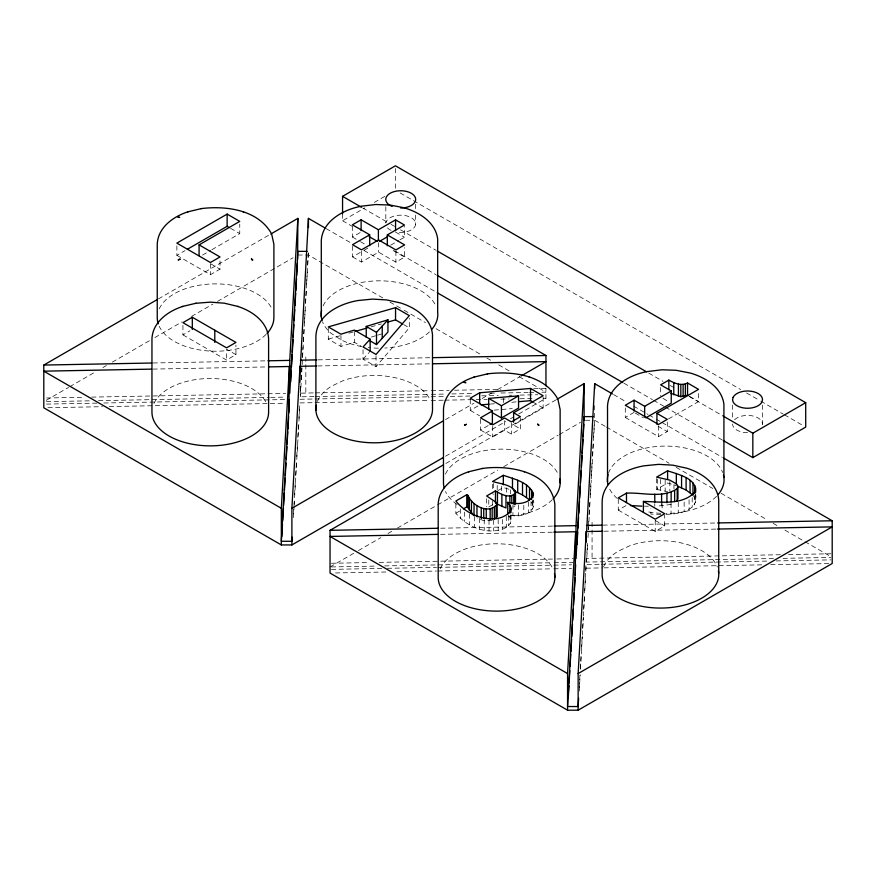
<?xml version="1.0" encoding="UTF-8"?>
<svg xmlns="http://www.w3.org/2000/svg" width="876" height="876" viewBox="0 0 876 876"><rect width="100%" height="100%" fill="white"/><g stroke="black" fill="none" stroke-linecap="round" stroke-linejoin="round"><path stroke-width="0.66" stroke-dasharray="4.38 3.29" d="M293.46 513.96L293.92 505.77M293.997 504.412L294.161 501.674M294.544 494.852L295.321 481.198M295.639 475.734L296.34 463.448M296.723 456.615L297.511 442.96M297.818 437.496L298.519 425.21M298.913 418.389L299.691 404.734M300.742 386.338L300.348 393.16L313.991 392.897M301.125 379.527L301.826 367.252M302.373 357.704L302.997 346.797M303.304 341.344L304.005 329.069M304.388 322.259L305.166 308.626M305.483 303.162L306.261 289.529M306.567 284.076L307.268 271.801M307.662 264.99L308.44 251.357L302.056 366.825M293.46 517.628L294.084 506.7M294.161 505.342L299.844 405.665M313.991 396.565L300.348 396.817L301.979 368.183M579.233 687.419L579.934 675.122M580.317 668.3L581.018 656.014M581.412 649.182L582.19 635.527M582.573 628.705L583.197 617.777M583.668 609.587L584.369 597.301M584.763 590.468L585.54 576.813M585.847 571.36L586.241 564.527L599.907 564.264M586.898 552.964L587.446 543.416M588.223 529.783L588.376 527.056M588.453 525.688L588.683 521.603M589.077 514.781L589.855 501.149M590.249 494.327L590.862 483.421M591.333 475.241L592.11 461.608M592.417 456.155L593.118 443.88M593.512 437.069L594.289 423.426M579.233 691.076L580.164 674.695M580.47 669.231L582.343 636.458M582.42 635.1L583.438 617.35M583.515 615.981L586.241 557.935M773.53 558.527L586.591 562.074L587.676 542.989M587.982 537.535L588.376 530.714M588.453 529.356L590.161 499.364M590.249 497.995L591.256 480.267M591.333 478.909L594.673 420.272L594.673 404.745M455.859 503.744L455.859 513.237C465.758 525.458 482.358 533.364 498.181 530.308C504.894 529.761 516.325 522.282 508.146 515.548M665.957 514.289C677.674 514.387 699.004 511.058 695.675 494.765M762.328 424.827L762.503 403.694M510.347 515.044C520.169 518.034 537.119 513.281 533.32 499.966M363.036 349.666L363.036 359.16L376.034 366.661L409.322 327.832L409.322 318.338M363.036 359.16L369.267 352.393M513.73 506.81L514.935 505.912M176.864 245.838L176.864 255.332L185.044 250.613M202.564 255.08L210.7 250.383M211.872 249.704L239.761 233.596L239.761 224.103M158.425 298.891L269.501 234.757M176.864 255.332L210.426 274.714L220.018 269.173L220.018 259.679M342.56 213.974L342.56 220.752L364.887 207.864M374.282 202.433L384.86 196.334M46.165 400.332L68.613 387.367M69.795 386.688L94.608 372.366M102.886 367.591L106.434 365.544M112.336 362.127L150.146 340.293M154.877 337.567L182.055 321.875M191.516 316.422L212.78 304.136M217.511 301.41L293.131 257.741M182.931 325.379L182.931 334.873L189.961 330.81M352.404 226.172L352.404 237.024L361.12 231.998M352.535 246.057L352.535 256.909L362.828 250.963M363.978 250.306L368.544 247.667M352.535 256.909L361.449 262.055L378.607 252.157L395.897 262.132L404.602 257.106L404.602 247.601M390.751 245.138L398.755 240.517M399.894 239.86L404.471 237.221L404.471 226.369M182.931 334.873L226.555 360.058L235.94 354.638L235.94 345.144M445.512 419.615L473.872 403.234M482.15 398.46L491.6 393.006M497.513 389.59L519.961 376.636M470.27 399.555L470.27 410.406L479.654 404.986M480.53 419.155L480.53 430.017L490.012 424.542M445.512 456.243L505.78 421.455M510.511 418.717L512.876 417.359M518.778 413.943L545.956 398.251L545.956 388.002M445.84 463.47L555.745 400.014M480.53 430.017L492.717 437.047L504.576 430.215L511.354 434.124L520.41 428.901L520.41 418.049M543.131 397.091L543.131 407.942L513.621 424.98L520.41 428.901M330.044 566.958L353.674 553.314M358.404 550.588L380.852 537.623M387.948 533.528L392.667 530.801M397.397 528.075L436.39 505.561M437.573 504.872L497.842 470.084M503.744 466.667L558.1 435.284M559.282 434.605L580.558 422.32M455.859 513.237L461.313 510.095M497.94 490.615L503.328 487.505L511.179 489.914M625.289 407.975L625.289 417.469L634.071 412.399M488.83 506.908L494.36 503.722M668.487 418.925L698.555 401.558L698.555 392.065M625.289 417.469L658.511 436.653L667.293 431.583L667.293 422.09M618.27 499.221L618.27 510.084L626.482 505.342M656.628 478.482L656.628 489.345L667.6 483.005L676.338 485.643M618.27 510.084L655.215 531.404L664.698 525.928L664.698 515.077M328.292 328.248L328.292 339.1L340.95 346.414L354.353 342.297L361.131 346.206M371.347 337.074L376.461 335.519M377.731 335.136L381.564 333.964M328.292 339.1L339.932 335.771M348.987 333.187L354.156 331.708M370.975 326.901L381.323 323.945M492.17 520.497L483.727 520.771L476.96 517.825M671.147 504.456L656.135 506.262M490.363 404.077L494.382 403.737M511.792 402.259L517.147 401.81M494.086 410.143L512.274 408.599M153.114 362.982L266.534 360.835M318.087 359.85L429.974 357.726M152.961 369.092L267.585 366.913M317.758 365.96L429.809 363.836M46.538 397.989L84.797 397.255M91.63 397.124L266.534 393.795M267.903 393.773L285.664 393.433M315.36 392.875L429.974 390.696M431.342 390.663L449.081 390.324M454.535 390.225L500.93 389.338M533.681 388.725L545.956 388.484M46.538 401.646L91.63 400.792M98.462 400.66L269.26 397.408M270.629 397.386L285.664 397.102M315.36 396.532L429.974 394.353M431.342 394.331L446.355 394.047M451.808 393.937L473.642 393.521M490.012 393.215L495.477 393.105M500.93 393.006L528.217 392.492M529.586 392.459L533.681 392.382M541.872 392.229L545.956 392.152L518.778 376.461M46.527 404.088L97.017 403.124M103.839 403.004L285.324 399.544M299.997 399.27L313.663 399.007M315.031 398.985L429.809 396.795M431.178 396.773L444.844 396.51M450.308 396.412L470.806 396.018M481.734 395.81L498.137 395.503M509.065 395.295L511.803 395.24M519.994 395.087L537.765 394.748M47.895 407.723L102.47 406.694M109.292 406.563L285.324 403.212M299.997 402.927L313.663 402.675M315.031 402.642L429.809 400.463M431.178 400.441L443.475 400.201M444.844 400.179L470.806 399.686M476.27 399.576L487.198 399.368M500.864 399.117L509.065 398.952M519.994 398.744L535.028 398.46M543.23 398.306L545.956 398.251M440.727 528.217L552.767 526.093M602.962 525.129L716.218 522.983M440.562 534.327L552.46 532.203M604.002 531.217L716.053 529.093M331.402 563.268L369.672 562.545M379.231 562.359L439.358 561.22M440.727 561.188L555.504 559.008M556.873 558.976L573.265 558.669M780.352 554.727L586.591 558.417L586.591 562.074M788.531 554.574L830.831 553.774M331.402 566.936L376.494 566.071M384.695 565.918L436.62 564.932M437.989 564.9L552.767 562.721M554.136 562.699L573.265 562.337M783.078 558.34L830.831 557.432M331.402 569.378L381.892 568.414M387.345 568.305L436.467 567.374M437.836 567.352L552.46 565.173M553.818 565.14L571.557 564.812M601.264 564.243L769.347 561.045M776.18 560.914L830.831 559.874M335.497 572.959L387.345 571.973M396.905 571.787L436.467 571.043M437.836 571.01L552.46 568.831M553.818 568.809L571.557 568.469M586.241 568.195L602.633 567.878M604.002 567.856L762.514 564.834M770.705 564.681L829.462 563.564M297.862 255.015L308.44 255.015L382.889 298.004M585.42 420.272L593.359 420.272M644.495 506.186L648.35 506.24M660.887 514.387L650.879 514.102L650.879 508.682M656.628 489.345L667.512 491.688M400.157 192.961L740.68 389.557M746.593 392.974L759.601 400.474M760.784 401.164L783.253 414.129M784.436 414.808L803.347 425.736M689.751 396.478L698.555 401.558M362.653 207.941L389.853 223.632M391.035 224.322L394.583 226.369M400.496 229.786L435.963 250.262M648.788 373.132L662.979 381.323M670.074 385.418L674.805 388.156M688.985 396.346L723.28 416.144M395.558 232.074L404.471 237.221M663.001 398.416L668.881 401.821M342.56 220.752L352.021 226.216M394.583 250.788L435.963 274.681M623.964 383.217L652.335 399.598M653.518 400.288L664.161 406.431M665.344 407.11L723.28 440.562M393.083 250.448L404.602 257.106M352.404 237.024L359.324 241.02M360.474 241.677L366.234 245.006M326.168 228.614L350.98 242.948M363.978 250.448L436.062 292.069M613.583 394.561L626.581 402.062M633.677 406.157L647.857 414.348M649.039 415.027L654.941 418.432M656.124 419.122L660.854 421.849M662.037 422.528L722.306 457.327M635.242 413.078L643.488 417.841M658.073 426.262L667.293 431.583M389.973 302.089L402.971 309.6M404.154 310.279L425.429 322.565M436.062 328.697L480.968 354.627M486.87 358.032L492.783 361.449M498.696 364.865L509.328 370.997M594.673 420.272L605.316 426.415M606.499 427.094L669.122 463.262M676.217 467.346L712.845 488.501M721.123 493.276L767.201 519.884M773.114 523.3L779.027 526.706M784.929 530.122L803.84 541.039M805.022 541.718L831.017 556.731M403.584 324.514L409.322 327.832M532.827 401.996L543.131 407.942M230.585 228.297L239.761 233.596M470.27 410.406L479.577 415.782M210.711 263.807L220.018 269.173M655.226 520.464L664.698 525.928M492.564 493.725L493.604 494.327M235.94 354.638L226.545 349.217L226.555 360.058M693.595 496.013L695.675 500.185M531.612 502.167L533.32 506.744M732.599 405.051L732.599 419.976M695.5 494.48L695.5 502.616M694.34 495.455L694.34 504.948M692.204 497.688L692.204 507.182M689.083 499.824L689.083 509.317M684.145 502.068L684.145 511.562M678.254 502.298L678.254 513.15M673.951 484.658L673.951 488.731M671.049 503.24L671.049 514.102M669.844 481.482L669.844 490.976M665.169 480.179L665.169 491.031M662.136 503.569L662.136 509M661.599 503.328L661.599 506.043M660.635 387.564L660.635 395.7M660.646 479.402L660.646 490.253M658.511 425.802L658.511 436.653M657.613 479.052L657.613 489.903M655.215 520.552L655.215 531.404M654.777 503.601L654.777 506.317M592.067 522.282L592.067 558.921M532.871 500.338L532.871 504.412M532.685 500.82L532.685 508.956M531.042 501.521L531.042 511.015M528.447 502.036L528.447 512.887M523.804 505.353L523.804 514.847M518.461 504.937L518.461 515.789M512.931 504.817L512.931 515.668M511.354 423.272L511.354 434.124M511.091 514.946L510.982 522.041M510.653 489.761L510.653 493.834M510.215 515.646L510.215 523.782M508.693 516.03L508.693 525.534M506.438 487.833L506.438 493.265M506.273 516.358L506.273 527.221M504.576 420.71L504.576 430.215M503.503 398.492L503.503 402.555M502.408 519.556L502.408 529.049M501.576 486.311L501.576 493.1M498.181 519.457L498.181 530.308M497.207 485.403L497.207 490.834M493.604 483.475L493.604 488.907M493.692 520.103L493.692 530.955M492.717 426.196L492.717 437.047M492.695 500.919L492.695 506.35M492.564 484.231L492.564 491.009M489.016 520.125L489.016 530.976M488.775 499.944L488.775 506.722M486.618 498.696L486.618 506.832M484.242 519.534L484.242 530.385M479.49 518.384L479.49 529.246M474.661 516.577L474.661 527.429M469.602 513.982L469.602 524.833M464.389 512.044L464.389 521.548M460.502 508.956L460.502 518.45M415.618 204.239L415.618 209.66M415.618 215.091L415.618 224.584M395.897 251.281L395.897 262.132M395.437 168.52L395.437 188.866M385.823 206.747L385.823 223.03A14.958 8.64 0 0 1 402.938 215.266A14.958 8.64 0 0 1 415.355 225.581A14.958 8.64 0 0 1 396.795 232.14M378.607 242.652L378.607 252.157M376.034 355.809L376.034 366.661M361.449 251.204L361.449 262.055M354.353 331.446L354.353 342.297M340.95 335.552L340.95 346.414M305.823 357.025L305.823 393.663M300.348 386.568L300.348 396.817M210.426 263.862L210.426 274.714M317.386 401.493A58.331 33.671 0 0 1 331.61 386.119L343.381 380.545A58.331 33.671 0 0 1 430.006 399.346M429.426 331.884A58.331 33.671 0 0 1 384.816 348.035M378.377 348.166A58.331 33.671 0 0 1 368.248 347.542M361.536 346.546A58.331 33.671 0 0 1 341.136 339.877L331.073 333.285A58.331 33.671 0 0 1 322.532 321.777M323.102 305.877A58.331 33.671 0 0 1 379.582 280.824A58.331 33.671 0 0 1 435.92 305.998M266.074 334.391A58.331 33.671 0 0 1 207.951 350.937A58.331 33.671 0 0 1 159.224 326.266M159.224 308.834A58.331 33.671 0 0 1 215.562 283.879A58.331 33.671 0 0 1 271.91 308.834M153.946 403.475A58.331 33.671 0 0 1 210.284 378.509A58.331 33.671 0 0 1 266.622 403.475M716.524 496.298A58.331 33.671 0 0 1 665.891 513.435M660.778 513.314A58.331 33.671 0 0 1 647.78 511.803M617.306 498.543A58.331 33.671 0 0 1 608.776 487.034M608.481 473.27A58.331 33.671 0 0 1 665.015 446.092A58.331 33.671 0 0 1 722.667 472.482M440.179 568.732A58.331 33.671 0 0 1 496.517 543.777A58.331 33.671 0 0 1 552.855 568.732M552.318 499.649A58.331 33.671 0 0 1 508.146 516.282M457.13 504.466A58.331 33.671 0 0 1 445.468 491.524M445.468 474.091A58.331 33.671 0 0 1 501.806 449.136A58.331 33.671 0 0 1 558.143 474.091M603.63 566.75A58.331 33.671 0 0 1 617.854 551.376L629.625 545.803A58.331 33.671 0 0 1 717.345 567.035M391.068 230.399A14.958 8.64 0 0 1 387.148 227.431M747.546 432.678A14.958 8.64 0 0 1 732.599 424.05M734.603 419.735A14.958 8.64 0 0 1 751.422 415.706A14.958 8.64 0 0 1 762.503 424.05"/><path stroke-width="1.31" d="M443.157 457.611L291.894 544.938L281.327 544.938L281.327 508.299L289.409 366.496L268.943 366.891M307.115 251.357L297.862 251.357L289.759 393.357L289.759 360.386L297.862 218.387L270.684 234.078M289.409 399.467L281.327 541.269L291.894 541.269L292.135 537.174M281.787 536.758L282.488 524.483M282.718 520.399L283.419 508.124M283.583 505.397L284.284 493.122M284.437 490.396L285.138 478.121M285.291 475.394L285.992 463.13M286.222 459.035L286.923 446.76M287.076 444.033L287.777 431.769M287.93 429.043L288.631 416.768M288.872 412.684L289.409 366.496M290.613 382.002L291.237 371.074M291.478 366.978L292.179 354.692M292.332 351.966L293.033 339.669M293.186 336.942L293.887 324.657M294.128 320.561L294.752 309.633M294.982 305.538L295.683 293.252M295.836 290.514L296.537 278.229M296.69 275.502L297.391 263.205M297.632 259.11L297.862 218.387M291.894 544.938L291.894 508.299L299.997 366.299L316.4 365.982M300.348 366.781L308.44 218.387L324.985 227.935M723.488 458.006L832.2 520.771L832.2 563.509L578.138 710.195L567.56 710.195L567.56 673.567L575.652 531.754L553.818 532.17M593.359 416.615L584.106 416.615L576.003 558.614L576.003 525.644L584.106 383.644L556.928 399.336M575.652 564.724L567.56 706.538L578.138 706.538L578.609 698.336M568.261 697.92L568.962 685.656M569.115 682.93L569.816 670.655M570.046 666.559L570.747 654.295M570.911 651.569L571.612 639.294M571.765 636.567L572.466 624.292M572.696 620.208L573.32 609.302M573.55 605.207L574.251 592.932M574.404 590.205L575.105 577.941M575.258 575.214L575.652 531.754M577.01 544.533L577.711 532.236M577.952 528.14L578.576 517.223M578.806 513.128L579.507 500.831M579.66 498.105L580.361 485.819M580.514 483.081L581.215 470.795M581.456 466.7L582.08 455.772M582.233 453.045L583.011 439.391M583.164 436.664L583.865 424.367M578.138 710.195L578.138 673.567L586.241 531.557L602.633 531.25M586.591 532.039L594.673 383.644L612.401 393.871M507.281 502.495C518.154 510.971 501.74 519.315 493.692 518.745C479.227 519.457 464.849 512.175 455.859 501.028L466.766 494.732L467.981 495.433C472 505.627 488.447 514.595 496.801 504.685L495.936 502.178L486.618 495.98L495.466 490.867C500.973 494.392 510.434 499.265 515.504 492.75L515.252 490.867C509.657 484.198 500.218 483.848 492.564 481.515L503.328 475.296C513.938 479.041 529.717 482.205 533.32 494.535C530.024 504.313 516.161 504.839 507.751 502.222L507.751 514.431M677.914 486.399L677.203 488.622L677.203 500.831L677.914 498.608L677.914 486.399L676.82 484.143L669.844 480.125L656.628 477.124L667.6 470.795C676.973 474.102 699.311 478.767 694.34 492.739C681.068 505.693 660.175 501.696 643.4 501.422L643.4 512.274M496.801 504.685L496.801 516.895L496.079 518.154L496.079 505.945M376.505 344.564L376.505 332.343L387.948 319.817L387.948 332.026L376.505 344.564L369.661 340.611M370.154 339.209L363.036 346.951L376.034 354.451L409.322 315.623L395.547 307.673L328.292 326.89L340.95 334.194L354.353 330.088L370.154 339.209L370.154 351.418M643.4 501.422L664.698 513.719L655.215 519.194L618.27 497.875L626.482 493.133C642.885 492.279 662.672 498.696 677.203 488.622M199.082 244.875L239.761 221.387L227.136 214.094L176.864 243.123L210.426 262.504L220.018 256.964L199.082 244.875L199.082 255.737M187.387 249.266L227.136 226.315L229.435 227.64M281.327 544.938L43.8 407.8L43.8 365.062L157.242 299.57M342.56 213.974L342.56 196.334L395.437 165.805L805.712 402.675L805.712 427.105L752.834 457.622L723.28 440.562M192.315 317.243L182.931 322.664L226.555 347.849L235.94 342.428L192.315 317.243L192.315 329.453M387.312 245.762L387.312 234.91L404.471 225.012L395.558 219.865L378.399 229.764L361.12 219.788L352.404 224.814L369.694 234.79L369.694 245.652M369.694 234.79L352.535 244.7L361.449 249.846L378.607 239.936L395.897 249.923L404.602 244.897L387.312 234.91M379.549 241.316L387.553 236.695M513.621 422.276L513.621 412.771L543.131 395.733L530.538 388.462L479.654 392.776L470.27 398.197L492.378 410.964L492.378 423.174L490.012 424.542M291.894 508.299L443.157 420.973M521.143 375.946L545.956 361.624L432.547 363.781M492.378 410.964L480.53 417.808L492.717 424.838L504.576 417.994L511.354 421.914L520.41 416.691L513.621 412.771M488.699 409.245L488.699 398.383L501.433 405.741L518.548 395.853L518.548 408.063L501.433 417.951L492.17 412.607M567.56 710.195L330.044 573.068L330.044 530.319L443.486 464.827M645.82 417.852L671.246 403.179L671.246 390.97L644.67 406.311L634.071 400.19L625.289 405.26L658.511 424.444L667.293 419.374L656.923 413.384L656.923 424.247M656.923 413.384L698.555 389.349L687.55 382.998C681.386 386.283 674.367 383.272 668.848 380.107L660.635 384.849L671.246 390.97M463.492 508.836L466.766 506.941L467.981 507.642L473.171 514.891M723.28 416.144L752.834 433.204L805.712 402.675M578.138 673.567L832.2 526.881L717.422 529.06M188.285 211.718C173.59 216.328 157.877 227.388 157.242 244.284L157.242 317.55A58.331 33.671 0 0 0 158.26 323.824M183.007 306.359C168.312 310.969 152.588 322.018 151.953 338.924L151.953 412.191A58.331 33.671 0 0 0 210.284 445.862A58.331 33.671 0 0 0 268.603 412.191L268.603 338.924C267.968 322.018 252.255 310.969 237.56 306.359M474.529 376.976C459.834 381.586 444.121 392.645 443.475 409.541L443.475 482.807A58.331 33.671 0 0 0 444.132 487.833M469.24 471.616C454.545 476.226 438.832 487.275 438.197 504.182L438.197 577.448A58.331 33.671 0 0 0 499.791 611.065A58.331 33.671 0 0 0 554.475 573.681M670.819 393.324L680.827 396.664L687.55 395.207L687.55 382.998M366.245 337.271L366.245 326.42L387.948 319.817M361.306 206.265C342.998 209.506 320.255 222.121 321.295 243.528L321.295 316.794M355.448 331.336L367.088 328.007M387.783 322.094L395.547 319.882L402.434 323.857M201.042 208.674L201.447 208.576C225.92 205.619 257.073 209.627 270.925 232.666M195.753 303.304L210.284 302.132L224.398 303.205L238.338 306.545M487.286 373.932L487.691 373.833C512.164 370.876 543.317 374.884 557.169 397.923M481.997 468.572L482.402 468.463C509.055 464.641 550.894 471.682 554.847 504.182L554.847 577.448M187.508 211.915L201.447 208.576M182.219 306.545L196.158 303.205M473.752 377.173L487.691 373.833M468.463 471.803L482.402 468.463M361.81 206.145L375.771 204.524L389.984 205.039L403.486 207.656M488.699 398.383L518.548 395.853M480.99 404.876L489.027 404.186M518.482 401.701L530.538 400.671L532.827 401.996M43.8 365.062L151.745 363.014M267.903 360.803L289.759 360.386M300.348 360.189L316.718 359.872M432.711 357.671L545.956 355.514L545.956 385.845M151.592 369.125L43.8 371.172L281.327 508.299M330.044 530.319L437.989 528.272M554.136 526.06L576.003 525.644M586.591 525.447L601.593 525.162M717.575 522.95L832.2 520.771M437.836 534.382L330.044 536.43L567.56 673.567M630.337 505.551L641.922 506.153M242.849 211.718L243.627 211.915M529.082 376.976L529.87 377.173M523.793 471.616L524.582 471.803M497.459 492.027L497.459 504.237L505.967 507.97L505.967 495.761M404.175 207.82C419.078 212.167 435.46 222.088 437.671 238.94L437.671 312.206A58.331 33.671 0 0 1 431.857 329.31M677.378 486.07L686.105 490.056L692.971 495.17L692.971 482.961M513.522 490.735L522.512 494.918L529.52 499.857L529.52 487.647M342.56 196.334L361.47 207.251M437.146 250.941L646.422 371.763M437.146 275.36L622.781 382.538M369.179 236.651L377.249 241.305M437.244 292.748L545.956 355.514M366.245 326.42L376.505 332.343M557.903 399.292L560.136 409.541L560.136 482.807M271.659 234.023L273.892 244.284L273.892 317.55A58.331 33.671 0 0 1 267.005 333.438M496.801 516.895L496.692 503.426M752.834 433.204L752.834 457.622M723.915 477.464L723.915 404.197C721.704 387.345 705.311 377.425 690.408 373.077L676.228 370.296L662.015 369.781L647.539 371.523C629.231 374.764 606.499 387.378 607.528 408.785L607.528 482.052M718.725 573.287L718.725 500.021C717.345 483.245 701.512 472.832 686.872 468.233L672.812 465.167L658.632 464.357L644.134 465.813C625.475 468.999 602.36 480.486 602.14 502.233L602.14 575.499A58.331 33.671 0 0 0 664.523 607.988A58.331 33.671 0 0 0 718.419 570.78M695.675 487.976L695.675 492.049M694.843 485.479L694.843 493.626M690.058 480.42L690.058 492.63M686.105 477.847L686.105 490.056M685.361 383.885L685.361 396.094M683.127 384.367L683.127 396.576M681.572 475.537L681.572 487.746M680.827 384.454L680.827 396.664M678.429 384.17L678.429 396.379M676.338 473.434L676.338 484.286M674.63 490.713L674.63 501.565M673.775 382.604L673.775 394.813M671.147 492.246L671.147 501.74M668.848 380.107L668.848 389.612M667.6 470.795L667.6 478.931M666.932 493.254L666.932 502.747M661.599 493.834L661.599 501.97M654.777 494.108L654.777 502.244M644.67 406.311L644.67 417.162M634.071 400.19L634.071 411.041M626.482 493.133L626.482 502.627M594.673 383.644L594.673 388.922M586.241 531.557L586.241 542.113M584.106 383.644L584.106 420.272M532.871 492.202L532.871 497.623M531.612 489.958L531.612 499.451M530.538 388.462L530.538 400.671M526.509 485.238L526.509 497.448M522.512 482.709L522.512 494.918M517.705 480.223L517.705 492.443M515.504 492.75L515.504 503.612M515.252 490.867L515.252 503.087M514.935 493.692L514.935 504.554M513.73 494.601L513.73 504.094M512.482 478.099L512.482 488.961M511.781 495.498L511.781 503.645M511.091 508.168L510.982 512.548M509.865 495.947L509.865 502.736M509.865 505.036L509.865 513.172M503.328 475.296L503.328 484.789M501.882 494.338L501.882 506.558M501.433 405.741L501.433 417.951M495.466 490.867L495.466 503.087M494.349 507.226L494.349 519.435M492.17 508.288L492.17 519.139M490.166 508.846L490.166 519.698M486.246 508.978L486.246 518.482M483.727 508.562L483.727 518.055M481.252 507.719L481.252 518.57M479.654 392.776L479.654 403.628M476.96 505.605L476.96 516.468M474.047 503.558L474.047 515.767M471.441 500.941L471.441 513.15M469.35 498.115L469.35 510.325M467.981 495.433L467.981 507.642M466.766 494.732L466.766 506.941M395.558 219.865L395.558 230.716M395.547 307.673L395.547 319.882M382.232 326.08L382.232 338.289M378.399 229.764L378.399 240.615M361.12 219.788L361.12 230.64M315.897 410.242L315.897 336.975C316.126 315.229 339.231 303.742 357.89 300.545L372.399 299.099L386.568 299.91L400.639 302.976C415.268 307.575 431.101 317.988 432.492 334.763L432.492 408.03A58.331 33.671 0 0 1 371.752 442.774A58.331 33.671 0 0 1 316.269 405.216M308.44 218.387L308.44 227.618M299.997 366.299L299.997 382.122M227.136 214.094L227.136 226.315M214.795 330.219L214.795 342.428M322.094 320.528A58.331 33.671 0 0 1 321.569 310.498M723.456 474.978A58.331 33.671 0 0 1 718.101 494.579M607.988 484.548A58.331 33.671 0 0 1 608.108 474.507M559.764 479.041A58.331 33.671 0 0 1 553.238 498.696M392.098 206.44A14.958 8.64 0 0 1 391.835 192.435A14.958 8.64 0 0 1 414.928 196.695A14.958 8.64 0 0 1 400.671 208.017M733.102 397.386L732.599 399.62A14.958 8.64 0 0 0 745.596 408.183A14.958 8.64 0 0 0 762 401.865L762.503 399.62A14.958 8.64 0 0 0 749.506 391.068A14.958 8.64 0 0 0 733.102 397.386M180.073 259.099L178.277 259.92L180.073 259.099M466.317 424.356L464.521 425.178L466.317 424.356M178.277 216.854L177.806 217.215L179.657 217.445L178.277 216.854M464.521 382.122L464.039 382.473L465.901 382.702L464.521 382.122M251.478 258.913L252.244 260.194L252.857 259.92L251.478 258.913M537.722 424.17L538.477 425.451L539.101 425.178L537.722 424.17"/></g></svg>
